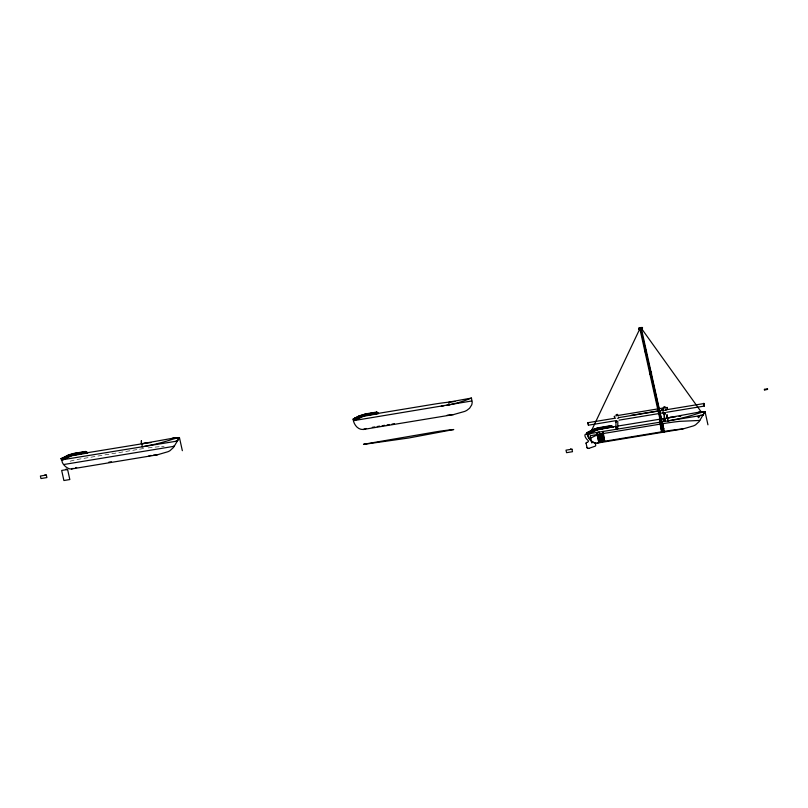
<?xml version="1.0" encoding="UTF-8"?>
<svg xmlns="http://www.w3.org/2000/svg" width="808" height="808" viewBox="0 0 808 808"><rect width="100%" height="100%" fill="white"/><g stroke="black" fill="none" stroke-linecap="round" stroke-linejoin="round"><path stroke-width="0.61" stroke-dasharray="4.04 3.03" d="M70.165 461.196L75.336 459.772L138.693 449.319M159.176 446.703L154.146 447.198A149.591 77.719 -12.5 0 0 146.44 448.147M161.651 446.501L164.095 446.319M139.542 449.177A149.591 77.719 -12.5 0 1 143.844 448.511"/><path stroke-width="1.21" d="M589.84 433.189L590.062 433.835L589.921 433.179M701.415 411.817L701.334 412.221M588.396 425.159L587.971 422.493L588.426 425.19L616.433 420.574M697.577 412.403L667.691 417.867L667.731 421.008L680.528 418.382A190.456 161.852 -1.1 0 0 697.607 413.595L701.374 412.474L701.445 411.737M704.283 406.071L703.829 403.364L704.283 406.071L666.55 412.292M665.297 408.181L665.226 407.989M598.96 434.441L599.576 434.674M595.334 443.552L595.708 445.168A1.212 1.03 -1.1 0 1 594.749 446.339L588.739 448.41A1.505 1.283 -1.1 0 1 586.972 447.4L586.143 443.41A1.03 0.869 -1.1 0 1 586.749 442.461L587.78 442.026A1.141 0.97 -1.1 0 0 588.305 440.754C581.144 434.381 587.214 430.401 589.476 439.007A9.615 8.171 -1.1 0 0 591.385 441.198L591.86 441.602A9.615 8.171 -1.1 0 0 594.648 442.966L594.92 443.077M597.142 435.391L598.869 435.108L598.809 434.27L598.445 435.169M598.799 435.068L599.172 436.785L601.556 436.31L602.283 441.623L600.748 434.674M618.504 417.231L618.686 417.918L617.625 418.372M660.894 418.433L661.449 418.483M598.465 435.068L598.789 435.532L598.859 434.785M598.698 435.169L598.617 434.815M599.041 434.724L599.435 434.128M639.936 328.886L640.774 328.442M644.915 350.298L644.956 351.743L646.461 351.5L646.057 350.016M649.905 372.276L651.42 372.084L651.48 374.165L649.975 374.417L649.935 372.175M650.844 372.417L650.157 372.104M639.875 328.846L662.823 432.159M663.55 414.191L663.509 413.575L663.721 414.393M616.666 428.826L616.039 428.2L615.908 421.625L616.696 420.867L617.827 421.524L617.756 426.654M616.019 427.988C616.454 426.079 619.261 428.27 617.191 428.846M660.601 419.089L660.803 418.291M601.303 435.795L601.546 436.391L601.647 434.219L601.243 435.027L601.172 434.088L599.94 434.088L599.95 434.724L603.132 434.926L601.344 434.896M639.673 329.149L590.032 433.704M182.345 450.682L179.437 437.582L178.316 437.764A31.876 27.088 -1.1 0 0 175.053 438.522L171.993 439.451A190.456 161.852 -1.1 0 1 154.924 444.249L142.127 446.875L142.087 443.723L175.033 437.835A34.532 27.31 25.7 0 1 176.841 437.663A34.189 27.038 25.7 0 1 177.942 437.603L179.416 437.582L173.498 447.46L169.943 450.712A21.614 18.372 -1.1 0 1 167.923 451.733L157.318 454.813L71.508 468.973C67.044 469.67 60.105 462.277 62.398 459.378L62.984 459.459C61.782 457.591 66.731 459.237 61.337 459.954M700.637 411.969L698.223 412.302L700.637 411.969A34.532 27.31 25.7 0 1 702.455 411.797A34.189 27.038 25.7 0 1 703.546 411.747L705 411.716L699.102 421.604L695.547 424.856A21.614 18.372 -1.1 0 1 693.537 425.866L682.922 428.947L597.112 443.117C592.759 443.804 585.638 436.421 588.002 433.522L588.588 433.593L588.264 432.25L589.87 431.775L590.092 432.785L586.951 434.088M663.53 413.524L664.974 413.141M665.236 414.282L665.368 413.625M62.388 459.772L177.255 441.077L179.437 437.582L172.619 438.168M587.992 433.916L702.869 415.211L705.051 411.716L703.92 411.908A31.886 27.098 -1.1 0 0 701.738 412.383L701.243 411.696M599.374 436.269L599.183 436.623M616.1 414.716L617.302 414.342L618.302 415.777M601.687 434.926L601.384 434.462M660.57 421.958L661.227 421.685M660.782 421.877L660.56 421.564M446.511 405.353L448.965 404.899L448.915 402.121L471.438 398.071L472.205 402.283L471.811 404.717L469.589 408.242L466.792 410.383A23.513 19.988 -1.1 0 1 464.661 411.424L453.48 414.595L363.216 429.492C357.55 429.836 353.722 424.25 353.076 419.16L359.045 415.888L365.953 413.837L376.781 412.05L378.477 413.343L432.957 404.343A169.741 88.183 -12.5 0 1 446.804 402.374L454.944 401.505M589.486 438.643L597.526 434.734L597.092 432.593L599.213 432.017M354.803 418.352L353.924 418.887L354.53 420.079L355.419 419.534L354.803 418.352L355.419 419.534M353.076 419.16L364.65 414.413L376.791 412.373L378.477 413.343M354.308 419.069L355.187 418.534M355.035 419.352L354.53 420.079M353.934 419.019L354.278 420.524L363.64 416.251L378.487 413.656M661.924 418.776L661.388 418.696M650.45 372.074L650.995 372.256M664.731 420.998C666.105 417.17 661.984 422.655 665.499 420.029M355.267 418.079L356.5 417.786L356.722 418.786L355.853 419.281L355.267 418.079L355.853 419.281M355.631 418.271L356.5 417.786M355.49 419.079L356.722 418.786M663.792 413.201L664.792 413.07M661.59 418.433L660.732 418.483M64.478 458.641L64.256 457.641L61.065 458.691L68.72 454.813L73.983 453.369L85.476 451.47L87.718 452.662L145.591 443.218A150.551 78.214 -12.5 0 1 150.844 442.552M61.115 458.944L72.75 453.924L85.486 451.783L87.718 452.662M64.741 457.379L66.266 456.55L66.488 457.56C64.579 460.237 64.074 455.459 64.963 458.389M64.63 458.176L66.488 457.56M62.438 460.025L71.811 455.742L87.718 452.985M589.87 431.775L586.729 433.078L593.021 429.492L598.284 427.755L611.09 425.604L613.322 426.806L615.807 426.392M586.729 433.078L588.365 432.593M590.012 431.31L591.537 430.492L592.102 431.704C590.193 434.381 589.678 429.604 590.577 432.522M590.355 431.512L591.88 430.694M590.092 432.785L588.83 433.462L588.264 432.25M590.234 432.32L592.102 431.704M588.052 434.169L597.425 429.886L613.322 426.806M356.631 417.322L357.489 416.888L358.035 418.11C356.379 419.695 356.621 415.696 357.176 418.544M356.954 417.544L357.803 417.1M356.853 418.332L358.035 418.11M66.721 456.328L67.508 455.954L67.731 456.964C66.135 458.338 66.468 454.51 66.943 457.338M66.65 457.106L67.731 456.964M592.335 430.462L593.112 430.098L593.335 431.108C591.739 432.472 592.072 428.654 592.557 431.472M592.254 431.24L593.335 431.108M357.995 416.645L358.843 416.261L359.348 417.504C357.722 418.948 358.005 415.039 358.5 417.887M358.277 416.877L359.126 416.494M358.217 417.655L359.348 417.504M67.741 455.5L68.508 455.177L68.983 456.429C67.418 457.651 67.781 453.955 68.215 456.752M67.993 455.742L68.761 455.429M67.963 456.5L68.983 456.429M71.508 468.973L73.185 468.347M593.345 429.634L594.112 429.321L594.587 430.573C593.032 431.795 593.385 428.089 593.819 430.896M593.597 429.886L594.365 429.563M593.567 430.644L594.587 430.573M597.112 443.117L602.253 441.633L661.601 431.836L661.53 431.189M359.611 416.282L360.449 415.948L360.671 416.958C359.075 418.261 359.388 414.464 359.833 417.292M359.59 417.039L360.671 416.958M363.216 429.492L366.186 428.493M69.256 455.237L70.013 454.965L70.235 455.964C68.72 457.045 69.094 453.46 69.478 456.237M69.276 455.975L70.235 455.964M594.87 429.371L595.627 429.099L595.85 430.109C594.335 431.189 594.698 427.594 595.092 430.381M594.88 430.109L595.85 430.109M360.954 415.756L361.772 415.474L361.994 416.484C360.439 417.655 360.772 413.959 361.176 416.766M360.974 416.494L361.994 416.484M661.318 418.736L661.045 418.281L661.096 418.847M70.751 455.803L71.498 455.571C71.225 452.813 69.448 456.237 71.498 455.571M596.88 428.705L595.981 428.644L596.355 429.937L597.102 429.715L596.728 428.422L597.102 429.715M596.95 429.432L596.355 429.937M362.146 415.019C364.459 414.858 360.812 414.898 362.519 416.312L363.327 416.07L362.964 414.777M665.418 419.827L663.742 419.736L664.509 421.019M641.895 329.058L701.364 412.12M72.023 455.429L72.76 455.247C72.508 452.51 70.801 455.762 72.76 455.247M598.142 428.381L597.314 428.26L597.627 429.573L598.364 429.381L598.051 428.078L598.364 429.381M598.274 429.088L597.627 429.573M364.438 414.726L363.539 414.625L363.853 415.928L364.661 415.736L364.347 414.423L364.661 415.736M364.57 415.433L363.853 415.928M767.438 388.911L764.358 389.375L764.368 389.941L767.115 389.527M73.296 455.126L74.003 454.995L73.296 455.126L73.063 454.126L73.74 453.672M75.477 467.711L76.639 467.489M448.965 404.899L449.086 404.869A109.423 92.981 -1.1 0 0 471.438 398.071M598.637 427.947L599.344 427.816L599.607 429.129L598.9 429.27L598.678 428.26L599.344 427.816M365.196 415.615C366.044 415.999 364.448 412.807 365.974 415.474M638.835 328.058C647.925 327.735 637.462 326.543 638.886 329.169L640.098 329.866L638.845 329.018L642.441 328.583L642.39 327.472M638.886 329.169L642.441 328.533L641.613 329.573M644.915 351.591L646.42 351.349M86.91 452.854L85.426 452.056L74.336 453.571L74.558 454.894L86.91 452.541L74.558 454.894M61.065 458.691L62.105 458.52M377.801 413.494L376.69 412.656L366.317 414.049L366.549 415.352L377.801 413.494L376.69 412.343M63.883 464.499L174.185 446.289L173.629 446.198M377.801 413.181L366.549 415.352M354.278 420.524L471.71 400.99M108.878 462.166L111.363 461.762M649.945 374.266L651.45 374.013M372.316 427.361L374.781 426.947M377.235 426.543L379.699 426.139M382.164 425.725L384.628 425.321M387.093 424.917L389.557 424.513M392.021 424.099L394.486 423.695M767.539 389.416L767.156 388.911M615.706 415.857L665.166 407.686M661.5 409.686L663.489 409.353M630.795 415.423L663.54 410.02M587.951 422.695L615.686 418.12M618.797 417.605L662.045 410.464M665.398 409.909L703.798 403.576M618.999 420.15L665.206 412.524M611.09 425.927L597.082 428.371L586.669 432.825M600.172 429.028L599.95 428.028L611.03 426.2L612.514 426.674L600.172 429.028L612.525 426.998M618.292 425.978L671.195 417.362A150.551 78.214 -12.5 0 1 675.579 416.797M589.89 433.078L589.88 433.866L589.89 433.31M662.701 424.19L662.358 422.968M600.829 433.967L600.99 434.694L600.829 433.967L590.224 435.694L591.84 442.996M603.132 434.926L602.96 431.361L603.394 433.512L660.338 424.109L660.57 425.311M662.449 423.756L664.297 423.453A149.591 77.719 -12.5 0 1 679.75 421.342L699.789 420.433M600.839 434.542L598.435 434.856L598.849 435.32M601.546 435.936L599.162 436.148L599.172 436.785M662.994 426.422L663.004 425.584M663.59 428.22L663.691 429.018M664.146 430.745L664.509 431.846M663.772 431.472L665.479 431.189A130.856 67.983 -12.5 0 1 679.033 429.331L682.922 428.947M441.32 406.161L443.925 405.778M600.334 436.471L601.152 441.784L600.556 441.845L599.284 436.108M143.218 443.541L145.591 443.218M668.822 417.685L671.195 417.362M153.419 455.197L157.318 454.813M679.063 416.393L680.78 416.221M453.48 414.595L449.389 415.009A144.743 75.195 -12.5 0 0 447.046 415.282M640.552 327.937L641.421 328.755M599.233 434.3L599.627 434.351M702.465 411.797L703.748 411.737M599.344 441.925L597.839 435.159L597.243 435.26L598.728 441.956L599.344 441.925L598.112 434.553M700.465 415.201L702.849 415.211M176.063 441.067L177.235 441.077M662.075 423.786L662.812 424.17M662.934 427.876L663.711 428.2M663.721 431.401L664.358 431.482M62.751 458.449L62.176 458.368L62.398 459.378M767.58 389.244L767.59 388.87M662.772 425.412L662.156 425.321L663.014 425.442M664.115 431.462L664.55 431.977M611.03 425.877L613.333 427.119M66.266 456.55L66.155 457.358M64.256 457.641L64.145 458.439M664.59 410.343L665.903 410.343L666.216 409.484M661.439 418.191L661.924 418.877M593.112 430.098L593.042 430.876M67.508 455.954L67.438 456.732M594.991 443.137L595.294 443.471M360.449 415.948L360.429 416.706M616.1 422.18L615.908 421.625M595.627 429.099L595.637 429.846M70.013 454.965L70.033 455.702M361.772 415.474L361.802 416.211M665.6 407.262C662.459 404.091 662.863 413.039 663.459 413.767M363.327 416.07L362.519 416.312M664.338 431.634L641.38 328.604M645.945 351.571L647.057 356.429M647.612 358.863L648.733 363.721M649.289 366.155L650.672 372.236M650.955 373.437L661.096 418.17M642.663 337.118L643.754 341.935M644.299 344.339L645.39 349.157M705.051 411.716L707.949 424.816M664.358 419.382L664.257 413.019L664.54 420.19M640.633 328.725L663.56 432.149M600.162 428.715L599.95 428.028M601.384 434.502L602.879 441.522L601.617 433.805M599.879 436.017L601.152 441.784M594.112 429.321L594.335 430.321M591.537 430.492L591.759 431.492M589.527 431.573L589.749 432.583M587.78 432.512L588.002 433.522M570.64 448.854L570.751 449.379M358.843 416.261L359.065 417.261M357.489 416.888L357.712 417.898M356.136 417.584L356.368 418.594M73.781 453.985L74.003 454.995M68.508 455.177L68.73 456.187M66.236 468.862L66.418 469.67M45.026 474.71L45.147 475.245M660.51 419.009L660.54 420.705M659.338 419.281L661.621 432.462L661.601 431.836M603.394 433.512L604.657 441.229L603.121 434.29L602.526 434.381L604.071 441.33L603.031 434.805M599.526 435.451L600.556 441.845M597.748 435.936L598.728 441.956M660.974 427.573L661.308 429.563M614.535 416.726C614.726 418.696 614.231 414.716 614.413 416.776M599.607 429.129L598.9 429.27M764.782 389.305L764.792 389.87M665.004 420.241L665.014 420.907M640.734 327.907L640.653 328.472M611.09 425.604L611.03 426.2M598.97 435.34L597.253 435.896L597.092 432.593M588.739 448.379L588.739 448.41A1.505 1.283 -1.1 0 1 586.972 447.369L586.972 447.4M586.749 442.461L586.76 442.491A1.03 0.869 -1.1 0 0 586.143 443.441M376.781 412.05L376.69 412.656M85.476 451.47L85.426 452.056M667.691 417.867L667.731 421.008M148.965 455.722A130.856 67.983 -12.5 0 1 151.197 455.449M667.014 407.414L667.246 408.737L667.044 407.394M699.516 416.342L698.678 417.746L697.658 416.443L699.516 416.342M364.044 444.198L363.489 444.42L408.848 437.976L453.763 429.523L449.662 429.937A144.743 75.195 -12.5 0 0 435.411 431.916L364.044 444.198M67.599 469.468L61.671 470.448L63.903 480.528L69.831 479.548L67.599 469.468M46.339 475.043L40.4 476.023L40.956 478.548L46.894 477.568L46.339 475.043M571.943 449.187L566.004 450.167L566.57 452.682L572.498 451.702L571.943 449.187M667.065 417.989L667.014 414.837L667.065 417.989M141.461 443.855L141.41 440.703L141.461 443.855"/></g></svg>
